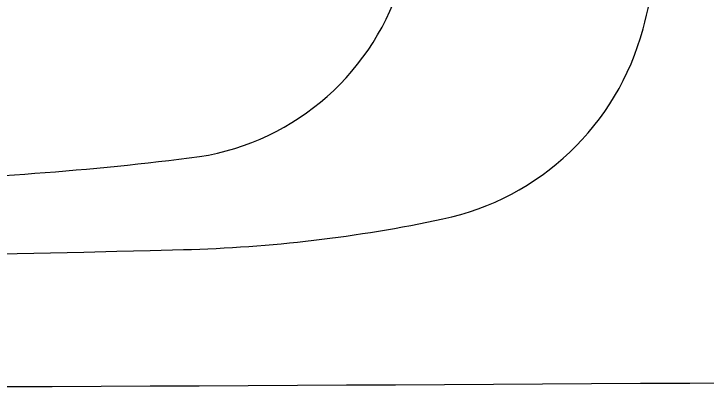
# Model space of a CAD drawing. Extents: x 527 to 611, y 788 to 934.
# Drawn here: x 579.597 to 581.895, y 803.915 to 805.174 of the extents above; entities that cross this region are included whole.
import ezdxf

# ---------------------------------------------------------------- set-up
doc = ezdxf.new("R2010")
doc.units = 0
doc.header["$MEASUREMENT"] = 0
doc.layers.add('1', color=4, linetype='Continuous')
doc.layers.add('DIM', color=3, linetype='Continuous')

# ---------------------------------------------------------------- blocks, each defined once
blk = doc.blocks.new('HSSCP')
at = {"layer": '1', "color": 3}
for centre, radius, start, end in [((3.4478, -1.9616), 0.8345, 278.934, 344.067), ((2.2999, 7.1333), 10.0013, 271.05685, 277.33879)]:
    blk.add_arc(centre, radius, start, end, dxfattribs=at)
at = {"layer": '1', "color": 4}
for points in [[(5.0477, -2.3631), (5.0801, -2.2425), (5.1048, -2.1199), (5.1219, -1.9962)], [(4.3838, -2.9926), (4.7059, -2.9244), (4.9625, -2.6811), (5.0477, -2.3631)], [(3.524, -3.094), (3.8131, -3.0864), (4.1009, -3.0525), (4.3838, -2.9926)], [(-3.524, -3.094), (-1.1751, -3.1553), (1.1751, -3.1553), (3.524, -3.094)]]:
    blk.add_open_spline(points, degree=3, dxfattribs=at)
blk = doc.blocks.new('new block')
at = {"layer": '1', "color": 3}
blk.add_blockref('HSSCP', (-0.0669, 0.8791), dxfattribs=at)
blk = doc.blocks.new('2018 FLAIR')
at = {"layer": '1', "linetype": 'Continuous', "lineweight": 25}
blk.add_arc((42.2955, 2182.141), 2181.5886, 269.9222486, 270.4687782, dxfattribs=at)
at = {"layer": 'DIM'}
blk.add_blockref('new block', (49.8067, 3.2458), dxfattribs=at)

msp = doc.modelspace()

# ---------------------------------------------------------------- block references
at = {"layer": '1'}
msp.add_blockref('2018 FLAIR', (526.8953, 803.3624), dxfattribs=at)

doc.saveas('drawing.dxf')
